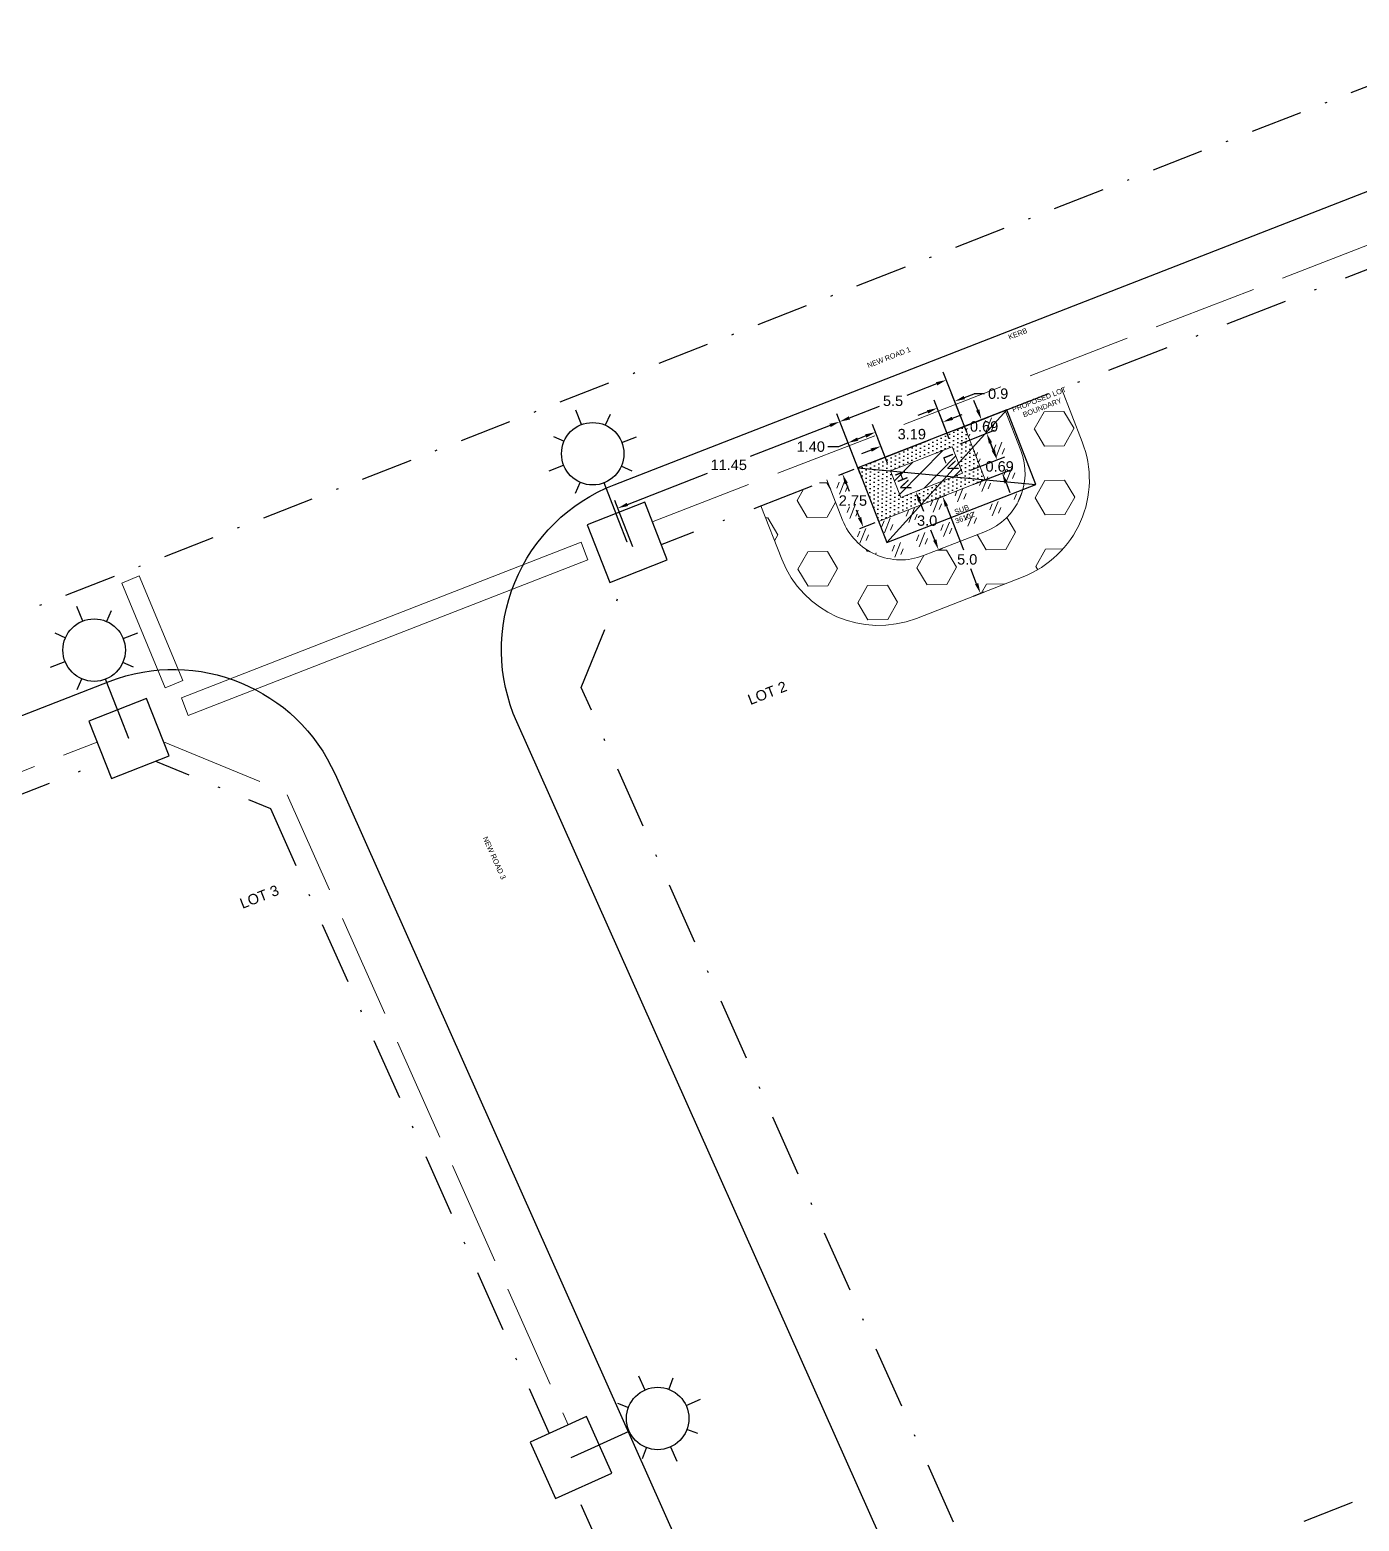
# Model space of a CAD drawing. Header units: metres. Extents: x 303471 to 304743, y 6269257 to 6269879.
# Drawn here: x 304296.7 to 304360.6, y 6269626.3 to 6269697.9 of the extents above; entities that cross this region are included whole.
import ezdxf
from ezdxf.enums import TextEntityAlignment as Align

# ---------------------------------------------------------------- set-up
doc = ezdxf.new("R2010")
doc.units = ezdxf.units.M
for name, pattern in [('DASHDOT2', [0.5, 0.25, -0.125, 0, -0.125]), ('DASHDOTX2', [2, 1, -0.5, 0, -0.5]), ('IE Trench LV', [6.5, 5, -1.5]), ('IECLTRLV', [6.5, 5, -1.5]), ('PHANTOM2', [1.25, 0.625, -0.125, 0.125, -0.125, 0.125, -0.125])]:
    doc.linetypes.add(name, pattern=pattern)
doc.layers.get('0').update_dxf_attribs({"color": 6})
for name, color, linetype in [('_User Miscellaneous1', 7, 'Continuous'), ('_User Miscellaneous4', 7, 'Continuous'), ('_User Miscellaneous5', 7, 'Continuous'), ('_User Miscellaneous6', 7, 'Continuous'), ('_User Miscellaneous7', 7, 'Continuous'), ('Equip_SP_SL_NEW', 2, 'Continuous'), ('Notes', 7, 'Continuous'), ('Sub_SP_NEW', 2, 'Continuous'), ('SupportsUG_SP_LV_SL_NEW', 2, 'Continuous'), ('UG_Details_SP_MISC', 7, 'Continuous')]:
    doc.layers.add(name, color=color, linetype=linetype)
doc.layers.add('Trench_SP_NEW', color=7, linetype='IECLTRLV', lineweight=20)
doc.styles.add('POLE_LABEL', font='arial.ttf')
doc.styles.add('SL_LABEL', font='arial.ttf')
doc.styles.get("Standard").update_dxf_attribs({"font": 'arial.ttf'})
doc.dimstyles.get("Standard").update_dxf_attribs({"dimtxt": 0.18, "dimasz": 0.18, "dimexe": 0.18, "dimexo": 0.0625, "dimgap": 0.09, "dimtad": 0, "dimtih": 1, "dimtoh": 1, "dimdec": 4, "dimzin": 0, "dimdsep": 46, "dimtxsty": 'Standard', "dimcen": 0.09, "dimadec": 0, "dimazin": 0, "dimtfac": 1, "dimtdec": 4, "dimtofl": 0, "dimtmove": 0, "dimatfit": 3, "dimfxl": 1, "dimtolj": 1, "dimtzin": 0, "dimarcsym": 0})

# ---------------------------------------------------------------- blocks, each defined once
blk = doc.blocks.new('COLUMN_NEW')
for tag, height, flags, p in [('ASSET_NUM', 2.5, 8, (2, 2)), ('STREETNAME', 0.2, 9, (1.5, -2)), ('LOCATION', 0.2, 9, (1.5, -2.2)), ('Z', 0.2, 1, (1.5, -2.8)), ('NOTES', 0.2, 9, (1.5, -2.4)), ('LABEL_ALIGNMENT', 0.2, 9, (1.5, -2.6))]:
    blk.add_attdef(tag, text='', height=height, dxfattribs=dict(flags=flags)).set_placement(p, align=Align.MIDDLE_LEFT)
blk.add_wipeout([(-1.485, -1.485), (1.485, -1.485), (1.485, 1.485), (-1.485, 1.485)])
at = {"lineweight": -3}
blk.add_lwpolyline([(-1.485, -1.485), (1.485, -1.485), (1.485, 1.485), (-1.485, 1.485)], close=True, dxfattribs=at)
at = {"style": 'POLE_LABEL', "flags": 9}
blk.add_attdef('STRUCTURE_PLANT_NUMBER', text='', height=0.2, dxfattribs=at).set_placement((1.5, 0.242), align=Align.MIDDLE_LEFT)
at = {"flags": 9}
for tag, p in [('STREET_CODE', (1.5, 0)), ('OWNED_BY', (1.5, -0.4)), ('OPERATED_BY', (1.5, -0.6)), ('COLUMN_TYPE', (1.5, -0.2)), ('MAINTAINED_BY', (1.5, -0.8)), ('STATE', (1.5, -1)), ('USAGE', (1.5, -1.2)), ('LEGEND', (1.5, -1.4)), ('SUBURB', (1.5, -1.8)), ('PARENT', (1.5, -1.6))]:
    blk.add_attdef(tag, text='', height=0.2, dxfattribs=at).set_placement(p, align=Align.MIDDLE_LEFT)
blk = doc.blocks.new('*U95')
for p, q in [((-2.223, 5.644), (-2.498, 6.342)), ((-0.851, 6.14), (-1.076, 5.624)), ((-3.565, 5.071), (-3.049, 4.846)), ((-0.278, 4.798), (0.42, 5.073)), ((-3.767, 3.424), (-3.069, 3.698)), ((0.218, 3.426), (-0.298, 3.65)), ((-2.496, 2.357), (-2.272, 2.873)), ((0, 0), (-1.125, 2.856)), ((0, 0), (0, 0))]:
    blk.add_line(p, q)
blk.add_circle((-1.674, 4.248), 1.5)
at = {"style": 'SL_LABEL'}
for tag, height, flags, p in [('ASSET_NUM', 2.5, 8, (2, 2)), ('STREET_CODE', 0.2, 9, (0, -0.2))]:
    blk.add_attdef(tag, text='', height=height, dxfattribs=dict(at, flags=flags)).set_placement(p, align=Align.MIDDLE_LEFT)
for tag, p, flags in [('Z', (0, 0), 1), ('OPERATED_BY', (0, -9.607), 9)]:
    blk.add_attdef(tag, p, '', height=0.2, dxfattribs=dict(flags=flags))
for tag, height, flags, p in [('CONSTRUCTED_VOLTAGE', 0.2, 9, (0, -0.4)), ('CONTROL_TYPE', 0.2, 9, (0, -0.6)), ('LANTERN_PURPOSE', 0.2, 9, (0, -0.8)), ('OPERATING_VOLTAGE', 0.2, 9, (0, -1.4)), ('LANTERN_TYPE', 0.2, 9, (0, -1)), ('NO_PHASES', 0.2, 9, (0, -1.2)), ('ORIENTATION', 0.2, 9, (0, -1.6)), ('OWNED_BY', 0.2, 9, (0, -1.8)), ('STATE', 0.2, 9, (0, -2)), ('USAGE', 0.2, 9, (0, -2.2)), ('LNUMBER', 2.5, 8, (1.2, -2.8)), ('CEXIST', 0.2, 9, (0, -2.4)), ('CNEW', 0.2, 9, (0, -2.6)), ('CNUMBER', 0.2, 9, (0, -2.8)), ('CREMOVE', 0.2, 9, (0, -3)), ('CREPLACE', 0.2, 9, (0, -3.2)), ('LKINGHEIGHT', 0.2, 9, (0, -3.4)), ('LBRACKET', 0.2, 9, (0, -3.6)), ('LBRACKETVOCAB', 0.2, 9, (0, -3.8)), ('LCATEGORY', 0.2, 9, (0, -4)), ('LCHARGE1', 0.2, 9, (0, -4.2)), ('LCHARGE1PERCENT', 0.2, 9, (0, -4.4)), ('LCHARGE2', 0.2, 9, (0, -4.6)), ('LCHARGE2PERCENT', 0.2, 9, (0, -4.8)), ('LCHARGE3', 0.2, 9, (0, -5)), ('LCHARGE3PERCENT', 0.2, 9, (0, -5.2)), ('LEXIST', 0.2, 9, (0, -5.4)), ('LLAMP', 0.2, 9, (0, -5.6)), ('LLAMPVOCAB', 0.2, 9, (0, -5.8)), ('LMAST', 0.2, 9, (0, -6)), ('LMASTVOCAB', 0.2, 9, (0, -6.2)), ('LNEW', 0.2, 9, (0, -6.4)), ('LANTNUMBER', 0.2, 9, (0, -6.6)), ('LOUTREACH', 0.2, 9, (0, -7)), ('LOUTREACHVOCAB', 0.2, 9, (0, -7.2)), ('LRATECODE', 0.2, 9, (0, -7.4)), ('LREMOVE', 0.2, 9, (0, -7.6)), ('LREPLACE', 0.2, 9, (0, -7.8)), ('SUBURB', 0.2, 9, (0, -8.6)), ('LTYPE', 0.2, 9, (0, -8)), ('LTYPEVOCAB', 0.2, 9, (0, -8.2)), ('LEGEND', 0.2, 9, (0, -8.4)), ('STREETNAME', 0.2, 9, (0, -8.8)), ('LOCATION', 0.2, 9, (0, -9)), ('NOTES', 0.2, 9, (0, -9.2)), ('MAINTAINED_BY', 0.2, 9, (0, -9.863))]:
    blk.add_attdef(tag, text='', height=height, dxfattribs=dict(flags=flags)).set_placement(p, align=Align.MIDDLE_LEFT)
blk = doc.blocks.new('*U93')
for p, q in [((3.238, 3.927), (3.547, 3.244)), ((4.893, 3.805), (4.694, 3.279)), ((2.234, 2.607), (2.76, 2.407)), ((5.53, 2.492), (6.214, 2.8)), ((0, 0), (2.798, 1.261)), ((6.092, 1.146), (5.566, 1.345)), ((0, 0), (0, 0)), ((3.432, -0.053), (3.631, 0.473)), ((4.779, 0.509), (5.087, -0.175))]:
    blk.add_line(p, q)
blk.add_circle((4.163, 1.876), 1.5)
at = {"style": 'SL_LABEL'}
for tag, height, flags, p in [('ASSET_NUM', 2.5, 8, (2, 2)), ('STREET_CODE', 0.2, 9, (0, -0.2))]:
    blk.add_attdef(tag, text='', height=height, dxfattribs=dict(at, flags=flags)).set_placement(p, align=Align.MIDDLE_LEFT)
for tag, p, flags in [('Z', (0, 0), 1), ('OPERATED_BY', (0, -9.607), 9)]:
    blk.add_attdef(tag, p, '', height=0.2, dxfattribs=dict(flags=flags))
for tag, height, flags, p in [('CONSTRUCTED_VOLTAGE', 0.2, 9, (0, -0.4)), ('CONTROL_TYPE', 0.2, 9, (0, -0.6)), ('LANTERN_PURPOSE', 0.2, 9, (0, -0.8)), ('OPERATING_VOLTAGE', 0.2, 9, (0, -1.4)), ('LANTERN_TYPE', 0.2, 9, (0, -1)), ('NO_PHASES', 0.2, 9, (0, -1.2)), ('ORIENTATION', 0.2, 9, (0, -1.6)), ('OWNED_BY', 0.2, 9, (0, -1.8)), ('STATE', 0.2, 9, (0, -2)), ('USAGE', 0.2, 9, (0, -2.2)), ('LNUMBER', 2.5, 8, (1.2, -2.8)), ('CEXIST', 0.2, 9, (0, -2.4)), ('CNEW', 0.2, 9, (0, -2.6)), ('CNUMBER', 0.2, 9, (0, -2.8)), ('CREMOVE', 0.2, 9, (0, -3)), ('CREPLACE', 0.2, 9, (0, -3.2)), ('LKINGHEIGHT', 0.2, 9, (0, -3.4)), ('LBRACKET', 0.2, 9, (0, -3.6)), ('LBRACKETVOCAB', 0.2, 9, (0, -3.8)), ('LCATEGORY', 0.2, 9, (0, -4)), ('LCHARGE1', 0.2, 9, (0, -4.2)), ('LCHARGE1PERCENT', 0.2, 9, (0, -4.4)), ('LCHARGE2', 0.2, 9, (0, -4.6)), ('LCHARGE2PERCENT', 0.2, 9, (0, -4.8)), ('LCHARGE3', 0.2, 9, (0, -5)), ('LCHARGE3PERCENT', 0.2, 9, (0, -5.2)), ('LEXIST', 0.2, 9, (0, -5.4)), ('LLAMP', 0.2, 9, (0, -5.6)), ('LLAMPVOCAB', 0.2, 9, (0, -5.8)), ('LMAST', 0.2, 9, (0, -6)), ('LMASTVOCAB', 0.2, 9, (0, -6.2)), ('LNEW', 0.2, 9, (0, -6.4)), ('LANTNUMBER', 0.2, 9, (0, -6.6)), ('LOUTREACH', 0.2, 9, (0, -7)), ('LOUTREACHVOCAB', 0.2, 9, (0, -7.2)), ('LRATECODE', 0.2, 9, (0, -7.4)), ('LREMOVE', 0.2, 9, (0, -7.6)), ('LREPLACE', 0.2, 9, (0, -7.8)), ('SUBURB', 0.2, 9, (0, -8.6)), ('LTYPE', 0.2, 9, (0, -8)), ('LTYPEVOCAB', 0.2, 9, (0, -8.2)), ('LEGEND', 0.2, 9, (0, -8.4)), ('STREETNAME', 0.2, 9, (0, -8.8)), ('LOCATION', 0.2, 9, (0, -9)), ('NOTES', 0.2, 9, (0, -9.2)), ('MAINTAINED_BY', 0.2, 9, (0, -9.863))]:
    blk.add_attdef(tag, text='', height=height, dxfattribs=dict(flags=flags)).set_placement(p, align=Align.MIDDLE_LEFT)
blk = doc.blocks.new('*U96')
for p, q in [((-2.781, 5.391), (-3.124, 6.058)), ((-1.465, 6.023), (-1.636, 5.487)), ((-0.76, 4.746), (-0.093, 5.089)), ((-4.058, 4.686), (-3.522, 4.515)), ((-0.128, 3.43), (-0.664, 3.601)), ((-4.093, 3.027), (-3.426, 3.371)), ((-2.721, 2.093), (-2.55, 2.629)), ((0, 0), (-1.407, 2.728)), ((0, 0), (0, 0))]:
    blk.add_line(p, q)
blk.add_circle((-2.093, 4.058), 1.5)
at = {"style": 'SL_LABEL'}
for tag, height, flags, p in [('ASSET_NUM', 2.5, 8, (2, 2)), ('STREET_CODE', 0.2, 9, (0, -0.2))]:
    blk.add_attdef(tag, text='', height=height, dxfattribs=dict(at, flags=flags)).set_placement(p, align=Align.MIDDLE_LEFT)
for tag, p, flags in [('Z', (0, 0), 1), ('OPERATED_BY', (0, -9.607), 9)]:
    blk.add_attdef(tag, p, '', height=0.2, dxfattribs=dict(flags=flags))
for tag, height, flags, p in [('CONSTRUCTED_VOLTAGE', 0.2, 9, (0, -0.4)), ('CONTROL_TYPE', 0.2, 9, (0, -0.6)), ('LANTERN_PURPOSE', 0.2, 9, (0, -0.8)), ('OPERATING_VOLTAGE', 0.2, 9, (0, -1.4)), ('LANTERN_TYPE', 0.2, 9, (0, -1)), ('NO_PHASES', 0.2, 9, (0, -1.2)), ('ORIENTATION', 0.2, 9, (0, -1.6)), ('OWNED_BY', 0.2, 9, (0, -1.8)), ('STATE', 0.2, 9, (0, -2)), ('USAGE', 0.2, 9, (0, -2.2)), ('LNUMBER', 2.5, 8, (1.2, -2.8)), ('CEXIST', 0.2, 9, (0, -2.4)), ('CNEW', 0.2, 9, (0, -2.6)), ('CNUMBER', 0.2, 9, (0, -2.8)), ('CREMOVE', 0.2, 9, (0, -3)), ('CREPLACE', 0.2, 9, (0, -3.2)), ('LKINGHEIGHT', 0.2, 9, (0, -3.4)), ('LBRACKET', 0.2, 9, (0, -3.6)), ('LBRACKETVOCAB', 0.2, 9, (0, -3.8)), ('LCATEGORY', 0.2, 9, (0, -4)), ('LCHARGE1', 0.2, 9, (0, -4.2)), ('LCHARGE1PERCENT', 0.2, 9, (0, -4.4)), ('LCHARGE2', 0.2, 9, (0, -4.6)), ('LCHARGE2PERCENT', 0.2, 9, (0, -4.8)), ('LCHARGE3', 0.2, 9, (0, -5)), ('LCHARGE3PERCENT', 0.2, 9, (0, -5.2)), ('LEXIST', 0.2, 9, (0, -5.4)), ('LLAMP', 0.2, 9, (0, -5.6)), ('LLAMPVOCAB', 0.2, 9, (0, -5.8)), ('LMAST', 0.2, 9, (0, -6)), ('LMASTVOCAB', 0.2, 9, (0, -6.2)), ('LNEW', 0.2, 9, (0, -6.4)), ('LANTNUMBER', 0.2, 9, (0, -6.6)), ('LOUTREACH', 0.2, 9, (0, -7)), ('LOUTREACHVOCAB', 0.2, 9, (0, -7.2)), ('LRATECODE', 0.2, 9, (0, -7.4)), ('LREMOVE', 0.2, 9, (0, -7.6)), ('LREPLACE', 0.2, 9, (0, -7.8)), ('SUBURB', 0.2, 9, (0, -8.6)), ('LTYPE', 0.2, 9, (0, -8)), ('LTYPEVOCAB', 0.2, 9, (0, -8.2)), ('LEGEND', 0.2, 9, (0, -8.4)), ('STREETNAME', 0.2, 9, (0, -8.8)), ('LOCATION', 0.2, 9, (0, -9)), ('NOTES', 0.2, 9, (0, -9.2)), ('MAINTAINED_BY', 0.2, 9, (0, -9.863))]:
    blk.add_attdef(tag, text='', height=height, dxfattribs=dict(flags=flags)).set_placement(p, align=Align.MIDDLE_LEFT)
blk = doc.blocks.new('SUB_PADMOUNT_NEW')
for p, q in [((-3.84, 1.92), (3.84, -1.92)), ((3.84, 1.92), (-3.84, -1.92))]:
    blk.add_line(p, q)
blk.add_lwpolyline([(-3.84, -1.92), (3.84, -1.92), (3.84, 1.92), (-3.84, 1.92)], close=True)
for tag, height, flags, p in [('ASSET_NUM', 2.5, 8, (2, 2)), ('STREET_CODE', 0.2, 9, (1.5, 0)), ('OPERATING_VOLTAGE', 0.2, 9, (1.5, -0.4)), ('ORIENTATION', 0.2, 9, (1.5, -0.6)), ('OWNED_BY', 0.2, 9, (1.5, -0.8)), ('NO_PHASES', 0.2, 9, (1.5, -0.2)), ('OPERATED_BY', 0.2, 9, (1.5, -1)), ('CONSTRUCTED_VOLTAGE', 0.2, 9, (1.5, -1.4)), ('MAINTAINED_BY', 0.2, 9, (1.5, -1.2)), ('SECONDARY_VOLTAGE', 0.2, 9, (1.5, -1.6)), ('STATE', 0.2, 9, (1.5, -1.8)), ('SUBSTATION_TYPE', 0.2, 9, (1.5, -2.2)), ('PARENT', 0.2, 9, (1.5, -2)), ('SUBURB', 0.2, 9, (1.5, -2.8)), ('USAGE', 0.2, 9, (1.5, -2.4)), ('LEGEND', 0.2, 9, (1.5, -2.6)), ('Z', 0.2, 1, (1.5, -3.6)), ('STREETNAME', 0.2, 9, (1.5, -3)), ('LOCATION', 0.2, 9, (1.5, -3.2)), ('NOTES', 0.2, 9, (1.5, -3.4))]:
    blk.add_attdef(tag, text='', height=height, dxfattribs=dict(flags=flags)).set_placement(p, align=Align.MIDDLE_LEFT)
blk = doc.blocks.new('*D122')
at = {"layer": '_User Miscellaneous5', "color": 0, "linetype": 'Continuous', "lineweight": -2, "transparency": 16777216}
for p, q in [((304341.463, 6269679.231), (304340.594, 6269681.454)), ((304340.274, 6269680.899), (304338.837, 6269680.337)), ((304336.085, 6269679.261), (304337.523, 6269679.823)), ((304336.342, 6269677.229), (304335.474, 6269679.452))]:
    blk.add_line(p, q, dxfattribs=at)
at = {"layer": '_User Miscellaneous5', "color": 0, "linetype": 'Continuous', "lineweight": 0, "transparency": 16777216}
for points in [[(304340.244, 6269680.977), (304340.305, 6269680.821), (304340.74, 6269681.081)], [(304336.054, 6269679.339), (304336.115, 6269679.184), (304335.619, 6269679.079)]]:
    blk.add_solid(points, dxfattribs=at)
at = {"layer": 'Defpoints', "color": 0, "linetype": 'Continuous', "lineweight": 0, "transparency": 16777216}
for p in [(304340.74, 6269681.081), (304341.609, 6269678.858), (304336.488, 6269676.857)]:
    blk.add_point(p, dxfattribs=at)
at = {"layer": '_User Miscellaneous5', "color": 0, "linetype": 'Continuous', "lineweight": 0, "transparency": 16777216, "insert": (304338.18, 6269680.08), "char_height": 0.5, "attachment_point": 5}
blk.add_mtext('\\A1;5.5', dxfattribs=at)
blk = doc.blocks.new('*D123')
at = {"layer": '_User Miscellaneous5', "color": 0, "linetype": 'Continuous', "lineweight": -2, "transparency": 16777216}
for p, q in [((304336.302, 6269676.784), (304335.566, 6269676.497)), ((304335.934, 6269676.104), (304336.075, 6269675.743)), ((304336.571, 6269674.471), (304336.43, 6269674.832)), ((304337.302, 6269674.22), (304336.566, 6269673.932))]:
    blk.add_line(p, q, dxfattribs=at)
at = {"layer": '_User Miscellaneous5', "color": 0, "linetype": 'Continuous', "lineweight": 0, "transparency": 16777216}
for points in [[(304336.011, 6269676.134), (304335.856, 6269676.074), (304335.752, 6269676.57)], [(304336.649, 6269674.501), (304336.493, 6269674.441), (304336.753, 6269674.005)]]:
    blk.add_solid(points, dxfattribs=at)
at = {"layer": 'Defpoints', "color": 0, "linetype": 'Continuous', "lineweight": 0, "transparency": 16777216}
for p in [(304336.488, 6269676.857), (304337.488, 6269674.292), (304336.753, 6269674.005)]:
    blk.add_point(p, dxfattribs=at)
at = {"layer": '_User Miscellaneous5', "color": 0, "linetype": 'Continuous', "lineweight": 0, "transparency": 16777216, "insert": (304336.252, 6269675.287), "char_height": 0.5, "attachment_point": 5}
blk.add_mtext('\\A1;2.75', dxfattribs=at)
blk = doc.blocks.new('*D124')
at = {"layer": '_User Miscellaneous5', "color": 0, "linetype": 'Continuous', "lineweight": -2, "transparency": 16777216}
for p, q in [((304340.882, 6269678.251), (304340.422, 6269679.431)), ((304341.033, 6269679.24), (304341.499, 6269679.421)), ((304337.13, 6269677.717), (304336.664, 6269677.535)), ((304337.911, 6269677.091), (304337.45, 6269678.271))]:
    blk.add_line(p, q, dxfattribs=at)
at = {"layer": '_User Miscellaneous5', "color": 0, "linetype": 'Continuous', "lineweight": 0, "transparency": 16777216}
for points in [[(304341.003, 6269679.317), (304341.064, 6269679.162), (304340.567, 6269679.058)], [(304337.1, 6269677.794), (304337.16, 6269677.639), (304337.596, 6269677.899)]]:
    blk.add_solid(points, dxfattribs=at)
at = {"layer": 'Defpoints', "color": 0, "linetype": 'Continuous', "lineweight": 0, "transparency": 16777216}
for p in [(304340.567, 6269679.058), (304341.028, 6269677.878), (304338.056, 6269676.719)]:
    blk.add_point(p, dxfattribs=at)
at = {"layer": '_User Miscellaneous5', "color": 0, "linetype": 'Continuous', "lineweight": 0, "transparency": 16777216, "insert": (304339.082, 6269678.478), "char_height": 0.5, "attachment_point": 5}
blk.add_mtext('\\A1;3.19', dxfattribs=at)
blk = doc.blocks.new('*D125')
at = {"layer": '_User Miscellaneous5', "color": 0, "linetype": 'Continuous', "lineweight": -2, "transparency": 16777216}
for p, q in [((304336.597, 6269676.579), (304335.873, 6269678.434)), ((304336.867, 6269678.392), (304336.484, 6269678.243)), ((304337.911, 6269677.091), (304337.187, 6269678.946)), ((304335.553, 6269677.879), (304335.053, 6269677.879)), ((304336.018, 6269678.061), (304335.553, 6269677.879))]:
    blk.add_line(p, q, dxfattribs=at)
at = {"layer": '_User Miscellaneous5', "color": 0, "linetype": 'Continuous', "lineweight": 0, "transparency": 16777216}
for points in [[(304336.454, 6269678.32), (304336.514, 6269678.165), (304336.018, 6269678.061)], [(304336.836, 6269678.469), (304336.897, 6269678.314), (304337.332, 6269678.574)]]:
    blk.add_solid(points, dxfattribs=at)
at = {"layer": 'Defpoints', "color": 0, "linetype": 'Continuous', "lineweight": 0, "transparency": 16777216}
for p in [(304337.332, 6269678.574), (304336.742, 6269676.206), (304338.056, 6269676.719)]:
    blk.add_point(p, dxfattribs=at)
at = {"layer": '_User Miscellaneous5', "color": 0, "linetype": 'Continuous', "lineweight": 0, "transparency": 16777216, "insert": (304334.228, 6269677.879), "char_height": 0.5, "attachment_point": 5}
blk.add_mtext('\\A1;1.40', dxfattribs=at)
blk = doc.blocks.new('*D126')
at = {"layer": '_User Miscellaneous5', "color": 0, "linetype": 'Continuous', "lineweight": -2, "transparency": 16777216}
for p, q in [((304340.883, 6269678.249), (304340.16, 6269680.105)), ((304341.72, 6269678.575), (304340.997, 6269680.431)), ((304341.608, 6269680.24), (304342.074, 6269680.421)), ((304342.575, 6269680.421), (304342.074, 6269680.421)), ((304339.839, 6269679.55), (304339.374, 6269679.369))]:
    blk.add_line(p, q, dxfattribs=at)
at = {"layer": '_User Miscellaneous5', "color": 0, "linetype": 'Continuous', "lineweight": 0, "transparency": 16777216}
for points in [[(304341.578, 6269680.317), (304341.638, 6269680.162), (304341.142, 6269680.058)], [(304339.809, 6269679.628), (304339.87, 6269679.473), (304340.305, 6269679.732)]]:
    blk.add_solid(points, dxfattribs=at)
at = {"layer": 'Defpoints', "color": 0, "linetype": 'Continuous', "lineweight": 0, "transparency": 16777216}
for p in [(304341.142, 6269680.058), (304341.028, 6269677.876), (304341.865, 6269678.202)]:
    blk.add_point(p, dxfattribs=at)
at = {"layer": '_User Miscellaneous5', "color": 0, "linetype": 'Continuous', "lineweight": 0, "transparency": 16777216, "insert": (304343.23, 6269680.421), "char_height": 0.5, "attachment_point": 5}
blk.add_mtext('\\A1;0.9', dxfattribs=at)
blk = doc.blocks.new('*D127')
at = {"layer": '_User Miscellaneous5', "color": 0, "linetype": 'Continuous', "lineweight": -2, "transparency": 16777216}
for p, q in [((304340.237, 6269675.363), (304340.75, 6269675.563)), ((304340.745, 6269675.025), (304341.566, 6269672.917)), ((304342.197, 6269671.298), (304341.921, 6269672.006)), ((304342.052, 6269670.704), (304342.565, 6269670.904))]:
    blk.add_line(p, q, dxfattribs=at)
at = {"layer": '_User Miscellaneous5', "color": 0, "linetype": 'Continuous', "lineweight": 0, "transparency": 16777216}
for points in [[(304340.823, 6269675.055), (304340.667, 6269674.994), (304340.564, 6269675.49)], [(304342.275, 6269671.328), (304342.12, 6269671.267), (304342.379, 6269670.832)]]:
    blk.add_solid(points, dxfattribs=at)
at = {"layer": 'Defpoints', "color": 0, "linetype": 'Continuous', "lineweight": 0, "transparency": 16777216}
for p in [(304340.051, 6269675.291), (304341.866, 6269670.632), (304342.379, 6269670.832)]:
    blk.add_point(p, dxfattribs=at)
at = {"layer": '_User Miscellaneous5', "color": 0, "linetype": 'Continuous', "lineweight": 0, "transparency": 16777216, "insert": (304341.744, 6269672.462), "char_height": 0.5, "attachment_point": 5}
blk.add_mtext('\\A1;5.0', dxfattribs=at)
blk = doc.blocks.new('*D128')
at = {"layer": '_User Miscellaneous5', "color": 0, "linetype": 'Continuous', "lineweight": -2, "transparency": 16777216}
for p, q in [((304339.35, 6269675.753), (304339.461, 6269675.796)), ((304339.456, 6269675.258), (304339.642, 6269674.781)), ((304340.183, 6269673.394), (304339.997, 6269673.87)), ((304340.44, 6269672.958), (304340.551, 6269673.001))]:
    blk.add_line(p, q, dxfattribs=at)
at = {"layer": '_User Miscellaneous5', "color": 0, "linetype": 'Continuous', "lineweight": 0, "transparency": 16777216}
for points in [[(304339.534, 6269675.288), (304339.379, 6269675.227), (304339.274, 6269675.723)], [(304340.261, 6269673.425), (304340.105, 6269673.364), (304340.365, 6269672.929)]]:
    blk.add_solid(points, dxfattribs=at)
at = {"layer": 'Defpoints', "color": 0, "linetype": 'Continuous', "lineweight": 0, "transparency": 16777216}
for p in [(304339.164, 6269675.68), (304340.254, 6269672.885), (304340.365, 6269672.929)]:
    blk.add_point(p, dxfattribs=at)
at = {"layer": '_User Miscellaneous5', "color": 0, "linetype": 'Continuous', "lineweight": 0, "transparency": 16777216, "insert": (304339.82, 6269674.326), "char_height": 0.5, "attachment_point": 5}
blk.add_mtext('\\A1;3.0', dxfattribs=at)
blk = doc.blocks.new('*D138')
at = {"layer": '_User Miscellaneous5', "color": 0, "linetype": 'Continuous', "lineweight": -2, "transparency": 16777216}
for p, q in [((304342.247, 6269679.637), (304342.065, 6269680.103)), ((304341.147, 6269678.672), (304342.801, 6269679.317)), ((304341.401, 6269678.021), (304343.055, 6269678.666)), ((304342.863, 6269678.055), (304343.045, 6269677.589))]:
    blk.add_line(p, q, dxfattribs=at)
at = {"layer": '_User Miscellaneous5', "color": 0, "linetype": 'Continuous', "lineweight": 0, "transparency": 16777216}
for points in [[(304342.324, 6269679.668), (304342.169, 6269679.607), (304342.428, 6269679.172)], [(304342.941, 6269678.085), (304342.786, 6269678.024), (304342.682, 6269678.521)]]:
    blk.add_solid(points, dxfattribs=at)
at = {"layer": 'Defpoints', "color": 0, "linetype": 'Continuous', "lineweight": 0, "transparency": 16777216}
for p in [(304342.428, 6269679.172), (304340.775, 6269678.527), (304341.028, 6269677.876)]:
    blk.add_point(p, dxfattribs=at)
at = {"layer": '_User Miscellaneous5', "color": 0, "linetype": 'Continuous', "lineweight": 0, "transparency": 16777216, "insert": (304342.555, 6269678.846), "char_height": 0.5, "attachment_point": 5}
blk.add_mtext('\\A1;0.69', dxfattribs=at)
blk = doc.blocks.new('*D139')
at = {"layer": '_User Miscellaneous5', "color": 0, "linetype": 'Continuous', "lineweight": -2, "transparency": 16777216}
for p, q in [((304342.997, 6269677.711), (304342.815, 6269678.177)), ((304341.898, 6269676.745), (304343.551, 6269677.39)), ((304342.147, 6269676.108), (304343.8, 6269676.753)), ((304343.609, 6269676.142), (304343.791, 6269675.676))]:
    blk.add_line(p, q, dxfattribs=at)
at = {"layer": '_User Miscellaneous5', "color": 0, "linetype": 'Continuous', "lineweight": 0, "transparency": 16777216}
for points in [[(304343.075, 6269677.741), (304342.919, 6269677.68), (304343.179, 6269677.245)], [(304343.687, 6269676.172), (304343.532, 6269676.112), (304343.428, 6269676.608)]]:
    blk.add_solid(points, dxfattribs=at)
at = {"layer": 'Defpoints', "color": 0, "linetype": 'Continuous', "lineweight": 0, "transparency": 16777216}
for p in [(304343.179, 6269677.245), (304341.526, 6269676.6), (304341.774, 6269675.962)]:
    blk.add_point(p, dxfattribs=at)
at = {"layer": '_User Miscellaneous5', "color": 0, "linetype": 'Continuous', "lineweight": 0, "transparency": 16777216, "insert": (304343.303, 6269676.926), "char_height": 0.5, "attachment_point": 5}
blk.add_mtext('\\A1;0.69', dxfattribs=at)
blk = doc.blocks.new('*D158')
at = {"layer": '_User Miscellaneous5', "color": 0, "linetype": 'Continuous', "lineweight": -2, "transparency": 16777216}
for p, q in [((304336.343, 6269677.229), (304335.476, 6269679.453)), ((304335.155, 6269678.899), (304331.309, 6269677.4)), ((304325.419, 6269675.105), (304329.265, 6269676.604)), ((304325.674, 6269673.072), (304324.808, 6269675.296))]:
    blk.add_line(p, q, dxfattribs=at)
at = {"layer": '_User Miscellaneous5', "color": 0, "linetype": 'Continuous', "lineweight": 0, "transparency": 16777216}
for points in [[(304335.125, 6269678.976), (304335.186, 6269678.821), (304335.621, 6269679.08)], [(304325.388, 6269675.182), (304325.449, 6269675.027), (304324.953, 6269674.923)]]:
    blk.add_solid(points, dxfattribs=at)
at = {"layer": 'Defpoints', "color": 0, "linetype": 'Continuous', "lineweight": 0, "transparency": 16777216}
for p in [(304335.621, 6269679.08), (304336.488, 6269676.857), (304325.819, 6269672.7)]:
    blk.add_point(p, dxfattribs=at)
at = {"layer": '_User Miscellaneous5', "color": 0, "linetype": 'Continuous', "lineweight": 0, "transparency": 16777216, "insert": (304330.287, 6269677.002), "char_height": 0.5, "attachment_point": 5}
blk.add_mtext('\\A1;11.45', dxfattribs=at)

msp = doc.modelspace()

# ---------------------------------------------------------------- hatches: boundary and pattern name
at = {"layer": '_User Miscellaneous5', "linetype": 'Continuous', "lineweight": 0}
h = msp.add_hatch(dxfattribs=at)
h.set_pattern_fill('HEX', scale=0.3, angle=0.62495182)
h.paths.add_polyline_path([(304335.007, 6269676.28), (304331.829, 6269675.041), (304332.83, 6269672.475, 0.414094), (304339.304, 6269669.633), (304344.428, 6269671.63, 0.41452), (304347.27, 6269678.109), (304346.27, 6269680.668), (304343.57, 6269679.616), (304344.32, 6269677.691, -0.414094), (304342.616, 6269673.807), (304339.644, 6269672.647, -0.414334), (304335.758, 6269674.353)])
h = msp.add_hatch(dxfattribs=at)
h.set_pattern_fill('GOST_GLASS', scale=0.15, angle=22.90554648)
h.paths.add_polyline_path([(304342.616, 6269673.807, 0.414094), (304344.32, 6269677.691), (304343.57, 6269679.616), (304341.611, 6269678.853), (304342.613, 6269676.289), (304337.488, 6269674.292), (304336.488, 6269676.857), (304335.007, 6269676.28), (304335.758, 6269674.353, 0.414334), (304339.644, 6269672.647)])
h.paths.add_polyline_path([(304335.451, 6269674.769), (304337.061, 6269674.769), (304337.061, 6269675.799), (304335.451, 6269675.799)], flags=25)
h.paths.add_polyline_path([(304339.211, 6269673.807), (304340.432, 6269673.807), (304340.432, 6269674.838), (304339.211, 6269674.838)], flags=24)
h.paths.add_polyline_path([(304341.751, 6269678.327), (304343.361, 6269678.327), (304343.361, 6269679.358), (304341.751, 6269679.358)], flags=25)
h.paths.add_polyline_path([(304342.499, 6269676.408), (304344.109, 6269676.408), (304344.109, 6269677.438), (304342.499, 6269677.438)], flags=25)
at = {"layer": '_User Miscellaneous5'}
h = msp.add_hatch(dxfattribs=at)
h.set_pattern_fill('DOTS', scale=0.125, angle=88.90555, style=0)
h.set_pattern_definition([(88.9055464818, (0, 0), (-0.1965061550294, 0.1029909354914), [0, -0.1984375])])
h.paths.add_polyline_path([(304342.613, 6269676.289), (304341.611, 6269678.853), (304336.488, 6269676.857), (304337.488, 6269674.292)])
h.paths.add_polyline_path([(304338.056, 6269676.719), (304341.028, 6269677.878), (304341.525, 6269676.601), (304338.553, 6269675.442)], flags=16)
h.paths.add_polyline_path([(304340.245, 6269677.473), (304340.656, 6269676.448), (304341.612, 6269676.831), (304341.201, 6269677.857)], flags=24)
h.paths.add_polyline_path([(304337.934, 6269676.659), (304338.388, 6269675.526), (304339.344, 6269675.91), (304338.89, 6269677.042)], flags=24)
at = {"layer": '_User Miscellaneous5', "linetype": 'IE Trench LV'}
h = msp.add_hatch(dxfattribs=at)
h.set_pattern_fill('ANSI31', scale=0.2, angle=0.62495182)
h.paths.add_polyline_path([(304341.525, 6269676.601), (304341.028, 6269677.878), (304338.056, 6269676.719), (304338.553, 6269675.442)])
h.paths.add_polyline_path([(304340.245, 6269677.473), (304340.656, 6269676.448), (304341.612, 6269676.831), (304341.201, 6269677.857)], flags=9)
h.paths.add_polyline_path([(304337.934, 6269676.659), (304338.388, 6269675.526), (304339.344, 6269675.91), (304338.89, 6269677.042)], flags=9)

# ---------------------------------------------------------------- linework, layer by layer
at = {"layer": '_User Miscellaneous1', "color": 1, "linetype": 'DASHDOT2', "ltscale": 10, "flags": 128}
msp.add_lwpolyline([(304479.892, 6269741.655), (304505.67, 6269683.99), (304349.291, 6269622.884), (304338.368, 6269618.616), (304209.389, 6269568.217), (304209.389, 6269568.217), (304176.396, 6269623.063), (304315.405, 6269677.381), (304326.328, 6269681.65)], close=True, dxfattribs=at)
at = {"layer": '_User Miscellaneous1', "color": 8, "linetype": 'DASHDOTX2', "ltscale": 3}
msp.add_lwpolyline([(304343.568, 6269620.648), (304323.197, 6269666.318), (304325.819, 6269672.7), (304386.379, 6269696.297), (304393.075, 6269693.546), (304413.417, 6269647.941)], dxfattribs=at)
msp.add_lwpolyline([(304269.759, 6269591.807, 0.008613), (304252.25, 6269638.666), (304255.07, 6269645.131), (304301.576, 6269663.253), (304308.272, 6269660.502), (304328.649, 6269614.818)], format="xyb", dxfattribs=at)
at = {"layer": '_User Miscellaneous4', "color": 8, "flags": 128}
for points in [[(304340.296, 6269619.392), (304320.101, 6269664.668, -0.428342), (304324.778, 6269676.05), (304385.327, 6269699.644, -0.400225), (304396.176, 6269695.186), (304416.689, 6269649.197)], [(304266.498, 6269590.532, 0.008631), (304248.999, 6269637.37, -0.415165), (304253.823, 6269648.402), (304300.524, 6269666.599, -0.400225), (304311.373, 6269662.142), (304331.912, 6269616.093)]]:
    msp.add_lwpolyline(points, format="xyb", dxfattribs=at)
at = {"layer": '_User Miscellaneous5', "linetype": 'Continuous', "lineweight": 0, "ltscale": 5, "flags": 128}
msp.add_lwpolyline([(304331.829, 6269675.041), (304332.83, 6269672.475, 0.414094), (304339.304, 6269669.633), (304344.428, 6269671.63, 0.41452), (304347.27, 6269678.109), (304346.27, 6269680.668)], format="xyb", dxfattribs=at)
at = {"layer": '_User Miscellaneous5', "color": 7, "linetype": 'Continuous', "lineweight": 0, "flags": 128}
msp.add_lwpolyline([(304335.007, 6269676.28), (304335.758, 6269674.353, 0.414334), (304339.644, 6269672.647), (304342.616, 6269673.807, 0.414094), (304344.32, 6269677.691), (304343.57, 6269679.616)], format="xyb", dxfattribs=at)
at = {"layer": '_User Miscellaneous5', "linetype": 'Continuous', "lineweight": 0, "ltscale": 5, "flags": 128}
msp.add_lwpolyline([(304336.488, 6269676.857), (304337.488, 6269674.292), (304342.613, 6269676.289), (304341.611, 6269678.853), (304336.488, 6269676.857)], dxfattribs=at)
at = {"layer": '_User Miscellaneous5', "color": 7, "linetype": 'Continuous', "lineweight": 0, "flags": 128}
msp.add_lwpolyline([(304341.525, 6269676.601), (304341.028, 6269677.878), (304338.056, 6269676.719), (304338.553, 6269675.442)], close=True, dxfattribs=at)
at = {"layer": 'Trench_SP_NEW', "linetype": 'IE Trench LV', "flags": 128}
for points in [[(304326.577, 6269674.26), (304326.577, 6269674.26), (304326.577, 6269674.26), (304384.742, 6269696.738)], [(304255.932, 6269646.547), (304255.932, 6269646.547), (304255.932, 6269646.547), (304299.942, 6269663.684)], [(304303.13, 6269663.696), (304309.022, 6269661.275), (304322.573, 6269630.894)]]:
    msp.add_lwpolyline(points, dxfattribs=at)
at = {"layer": 'UG_Details_SP_MISC', "lineweight": 0}
for p, q in [((304301.125, 6269671.321), (304301.546, 6269671.496)), ((304303.216, 6269666.292), (304301.125, 6269671.321)), ((304301.967, 6269671.671), (304301.546, 6269671.496)), ((304304.058, 6269666.642), (304301.967, 6269671.671)), ((304303.216, 6269666.292), (304303.637, 6269666.467)), ((304304.058, 6269666.642), (304303.637, 6269666.467)), ((304303.986, 6269665.809), (304304.152, 6269665.385)), ((304304.317, 6269664.96), (304304.152, 6269665.385))]:
    msp.add_line(p, q, dxfattribs=at)

# ---------------------------------------------------------------- block references
at = {"layer": 'Sub_SP_NEW', "rotation": 21.28887948596145}
msp.add_blockref('SUB_PADMOUNT_NEW', (304340.763, 6269676.462), dxfattribs=at)

# ---------------------------------------------------------------- texts
at = {"layer": '_User Miscellaneous6', "linetype": 'PHANTOM2', "lineweight": 0, "ltscale": 2, "char_height": 0.25, "width": 3.99738, "attachment_point": 5, "rotation": 21.28888}
for s, insert in [('KERB', (304344.173, 6269683.305)), ('PROPOSED LOT BOUNDARY', (304345.273, 6269679.954))]:
    msp.add_mtext(s, dxfattribs=dict(at, insert=insert))
at = {"layer": '_User Miscellaneous6', "linetype": 'PHANTOM2', "lineweight": 0, "ltscale": 2, "char_height": 0.5}
for s, width, insert, attachment_point, rotation in [('LV', 0.96987, (304341.028, 6269677.597), 1, 291.84216), ('HV', 0.96987, (304338.719, 6269676.779), 1, 291.84216), ('LOT 2', 1.91223, (304332.14, 6269666.046), 5, 21.28888), ('LOT 3', 1.91223, (304307.734, 6269656.256), 5, 21.28888)]:
    msp.add_mtext_dynamic_manual_height_columns(s, width=width, gutter_width=8, heights=[0], dxfattribs=dict(at, insert=insert, attachment_point=attachment_point, rotation=rotation))
at = {"layer": '_User Miscellaneous7', "linetype": 'PHANTOM2', "lineweight": 0, "ltscale": 2, "char_height": 0.25, "width": 3.99738, "attachment_point": 5}
for s, insert, rotation in [('NEW ROAD 1', (304337.981, 6269682.169), 21.28888), ('NEW ROAD 3', (304319.025, 6269658.124), 294.03888)]:
    msp.add_mtext(s, dxfattribs=dict(at, insert=insert, rotation=rotation))
at = {"layer": 'Notes', "linetype": 'PHANTOM2', "lineweight": 0, "ltscale": 2, "insert": (304341.554, 6269674.664), "char_height": 0.25, "width": 0.95612, "attachment_point": 5, "rotation": 21.28888}
msp.add_mtext('SUB 36102', dxfattribs=at)

# ---------------------------------------------------------------- dimensions: what is measured, and where the dimension line sits
at = {"layer": '_User Miscellaneous5', "color": 7, "linetype": 'Continuous', "lineweight": 0}
for p1, p2, distance, override, picture, middle in [((304336.488, 6269676.857), (304341.609, 6269678.858), 2.386, {"dimscale": 0, "dimtxt": 2.5, "dimasz": 2.5, "dimexe": 2, "dimexo": 2, "dimgap": 1, "dimdec": 1, "dimcen": 0.45}, '*D122', (304338.18, 6269680.08)), ((304338.056, 6269676.719), (304341.028, 6269677.878), 1.267, {"dimscale": 0, "dimtxt": 2.5, "dimasz": 2.5, "dimexe": 2, "dimexo": 2, "dimgap": 1, "dimdec": 2, "dimcen": 0.45}, '*D124', (304339.082, 6269678.478)), ((304336.488, 6269676.857), (304337.488, 6269674.292), -0.79, {"dimscale": 0.2, "dimtxt": 2.5, "dimasz": 2.5, "dimexe": 1, "dimexo": 1, "dimgap": 1, "dimdec": 2, "dimcen": 0.45}, '*D123', (304336.252, 6269675.287)), ((304339.164, 6269675.68), (304340.254, 6269672.885), 0.119, {"dimscale": 0.2, "dimtxt": 2.5, "dimasz": 2.5, "dimexe": 1, "dimexo": 1, "dimgap": 1, "dimdec": 1, "dimcen": 0.45}, '*D128', (304339.82, 6269674.326))]:
    dim = msp.add_aligned_dim(p1=p1, p2=p2, distance=distance, dimstyle='Standard', override=override, dxfattribs=at)
    dim.commit()
    dim.dimension.update_dxf_attribs({"geometry": picture, "text_midpoint": middle})
for base, p1, p2, angle, text, override, picture, middle in [((304341.142, 6269680.058), (304341.028, 6269677.876), (304341.865, 6269678.202), 21.29157, '0.9', {"dimscale": 0, "dimtxt": 2.5, "dimasz": 2.5, "dimexe": 2, "dimexo": 2, "dimgap": 1, "dimdec": 2, "dimcen": 0.45}, '*D126', (304342.68, 6269680.207)), ((304342.428, 6269679.172), (304341.028, 6269677.876), (304340.775, 6269678.527), 111.29157, '0.69', {"dimscale": 0.2, "dimtxt": 2.5, "dimasz": 2.5, "dimexe": 2, "dimexo": 2, "dimgap": 1, "dimdec": 2, "dimcen": 0.45}, '*D138', (304342.555, 6269678.846)), ((304337.332, 6269678.574), (304336.742, 6269676.206), (304338.056, 6269676.719), 21.31236, '1.40', {"dimscale": 0, "dimtxt": 2.5, "dimasz": 2.5, "dimexe": 2, "dimexo": 2, "dimgap": 1, "dimdec": 2, "dimcen": 0.45}, '*D125', (304334.228, 6269677.879)), ((304343.179, 6269677.245), (304341.774, 6269675.962), (304341.526, 6269676.6), 111.32452, '0.69', {"dimscale": 0.2, "dimtxt": 2.5, "dimasz": 2.5, "dimexe": 2, "dimexo": 2, "dimgap": 1, "dimdec": 2, "dimcen": 0.45}, '*D139', (304343.303, 6269676.926))]:
    dim = msp.add_linear_dim(base=base, p1=p1, p2=p2, angle=angle, text=text, dimstyle='Standard', override=override, dxfattribs=at)
    dim.commit()
    dim.dimension.update_dxf_attribs({"geometry": picture, "text_midpoint": middle, "dimtype": 161})
dim = msp.add_linear_dim(base=(304342.379, 6269670.832), p1=(304340.051, 6269675.291), p2=(304341.866, 6269670.632), angle=291.28888, dimstyle='Standard', override={"dimscale": 0.2, "dimtxt": 2.5, "dimasz": 2.5, "dimexe": 1, "dimexo": 1, "dimgap": 1, "dimdec": 1, "dimcen": 0.45}, dxfattribs=at)
dim.commit()
dim.dimension.update_dxf_attribs({"geometry": '*D127', "text_midpoint": (304341.744, 6269672.462), "dimtype": 161})

# ---------------------------------------------------------------- next in the draw order: block references
at = {"layer": 'SupportsUG_SP_LV_SL_NEW'}
for p, rotation in [((304325.41, 6269673.285, 6.5), 111.2888794965911), ((304301.47, 6269663.859, 6.5), 111.5029388888888), ((304322.709, 6269629.326, 6.5), 24.26023333333334)]:
    msp.add_blockref('COLUMN_NEW', p, dxfattribs=dict(at, rotation=rotation))

# ---------------------------------------------------------------- next in the draw order: linework, layer by layer
at = {"layer": 'UG_Details_SP_MISC', "lineweight": 0}
for p, q in [((304303.986, 6269665.809), (304323.192, 6269673.288)), ((304323.192, 6269673.288), (304323.357, 6269672.863)), ((304323.523, 6269672.438), (304323.357, 6269672.863)), ((304304.317, 6269664.96), (304323.523, 6269672.438))]:
    msp.add_line(p, q, dxfattribs=at)

# ---------------------------------------------------------------- next in the draw order: block references
at = {"layer": 'Equip_SP_SL_NEW', "linetype": 'Continuous', "lineweight": 0, "rotation": 354.0097201027539}
msp.add_blockref('*U96', (304325.41, 6269673.285, 6.5), dxfattribs=at)
at = {"layer": 'Equip_SP_SL_NEW', "linetype": 'Continuous', "lineweight": 0}
for name, p in [('*U95', (304301.47, 6269663.859, 6.5)), ('*U93', (304322.709, 6269629.326, 6.5))]:
    msp.add_blockref(name, p, dxfattribs=at)

# ---------------------------------------------------------------- next in the draw order: dimensions: what is measured, and where the dimension line sits
at = {"layer": '_User Miscellaneous5', "color": 7, "linetype": 'Continuous', "lineweight": 0}
dim = msp.add_aligned_dim(p1=(304325.819, 6269672.7), p2=(304336.488, 6269676.857), distance=2.386, dimstyle='Standard', override={"dimscale": 0, "dimtxt": 2.5, "dimasz": 2.5, "dimexe": 2, "dimexo": 2, "dimgap": 1, "dimdec": 2, "dimcen": 0.45}, dxfattribs=at)
dim.commit()
dim.dimension.update_dxf_attribs({"geometry": '*D158', "text_midpoint": (304330.287, 6269677.002)})

doc.saveas('drawing.dxf')
